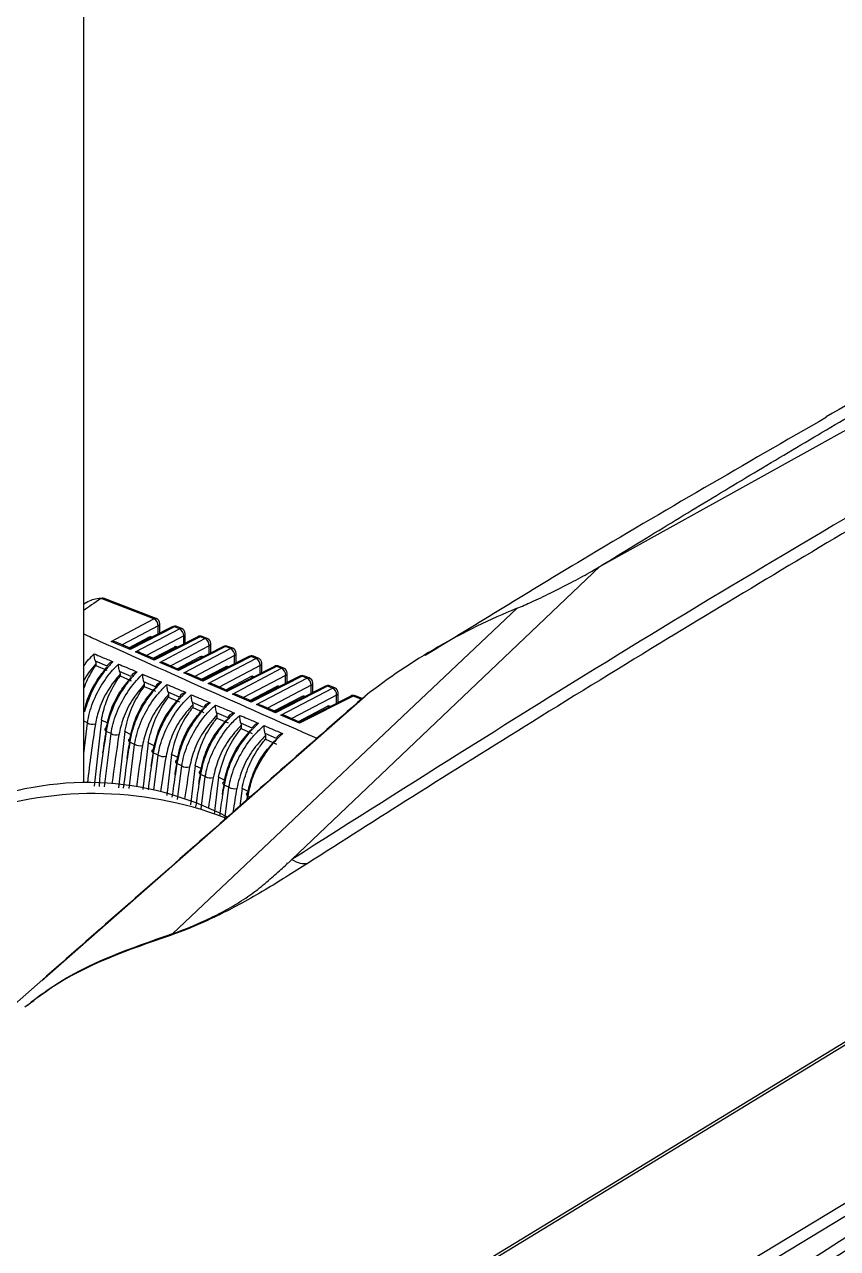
# Model space of a CAD drawing. Extents: x 8 to 113, y 1 to 87.
# Drawn here: x 16.068 to 17.54, y 10.177 to 12.393 of the extents above; entities that cross this region are included whole.
import ezdxf

# ---------------------------------------------------------------- set-up
doc = ezdxf.new("R2010")
doc.units = 0
doc.header["$MEASUREMENT"] = 0
doc.layers.add('OBJECT', color=7, linetype='CONTINUOUS')

msp = doc.modelspace()

# ---------------------------------------------------------------- linework, layer by layer
at = {"layer": 'OBJECT'}
for p, q in [((16.1756, 11.0206), (16.1756, 16.5661)), ((17.1095, 11.4119), (17.7455, 11.7653)), ((16.5522, 10.8815), (17.1095, 11.4119)), ((16.2069, 11.3543), (16.2067, 11.3541)), ((16.3027, 11.3171), (16.2069, 11.3543)), ((16.3068, 11.3177), (16.2113, 11.3547)), ((16.1827, 11.3479), (16.1756, 11.3438)), ((16.3371, 10.7474), (16.96, 11.3363)), ((16.2254, 11.2765), (16.3027, 11.3171)), ((16.3103, 11.3043), (16.2453, 11.2702)), ((16.3103, 11.2898), (16.3103, 11.3043)), ((16.3132, 11.2913), (16.3132, 11.3083)), ((16.2571, 11.265), (16.2935, 11.2841)), ((16.34, 11.3027), (16.2594, 11.2617)), ((16.3359, 11.3028), (16.2595, 11.264)), ((16.2692, 11.2575), (16.3489, 11.2992)), ((16.3565, 11.2864), (16.2892, 11.2511)), ((16.2967, 11.2829), (16.2935, 11.2841)), ((16.2991, 11.2841), (16.2976, 11.2847)), ((16.3861, 11.2848), (16.3032, 11.2426)), ((16.3821, 11.2849), (16.3034, 11.2449)), ((16.3489, 11.2992), (16.34, 11.3027)), ((16.353, 11.2998), (16.3441, 11.3032)), ((16.3565, 11.2719), (16.3565, 11.2864)), ((16.3593, 11.2733), (16.3593, 11.2904)), ((16.395, 11.2814), (16.3861, 11.2848)), ((16.3991, 11.2819), (16.3902, 11.2853)), ((16.2594, 11.2617), (16.2254, 11.2765)), ((16.2595, 11.264), (16.2341, 11.2751)), ((16.301, 11.2459), (16.3397, 11.2662)), ((16.313, 11.2384), (16.395, 11.2814)), ((16.4026, 11.2685), (16.333, 11.232)), ((16.3429, 11.265), (16.3397, 11.2662)), ((16.3453, 11.2662), (16.3438, 11.2668)), ((16.4323, 11.2669), (16.347, 11.2236)), ((16.4283, 11.267), (16.3472, 11.2258)), ((16.3569, 11.2193), (16.4411, 11.2635)), ((16.4026, 11.254), (16.4026, 11.2685)), ((16.4055, 11.2554), (16.4055, 11.2726)), ((16.4411, 11.2635), (16.4323, 11.2669)), ((16.4452, 11.264), (16.4364, 11.2674)), ((16.2177, 11.2315), (16.1966, 11.2404)), ((16.3032, 11.2426), (16.2692, 11.2575)), ((16.3034, 11.2449), (16.2779, 11.256)), ((16.347, 11.2236), (16.313, 11.2384)), ((16.3448, 11.2268), (16.3858, 11.2483)), ((16.4487, 11.2506), (16.3768, 11.2129)), ((16.3891, 11.2471), (16.3858, 11.2483)), ((16.3914, 11.2483), (16.3899, 11.2489)), ((16.4785, 11.249), (16.3909, 11.2045)), ((16.4745, 11.2491), (16.391, 11.2067)), ((16.4007, 11.2002), (16.4873, 11.2456)), ((16.4487, 11.236), (16.4487, 11.2506)), ((16.4516, 11.2375), (16.4516, 11.2547)), ((16.4873, 11.2456), (16.4785, 11.249)), ((16.4914, 11.2461), (16.4826, 11.2495)), ((16.1975, 11.2356), (16.1975, 11.233)), ((16.1975, 11.233), (16.2175, 11.2243)), ((16.2615, 11.2129), (16.2405, 11.2218)), ((16.2414, 11.2172), (16.2414, 11.2139)), ((16.3472, 11.2258), (16.3218, 11.2369)), ((16.3909, 11.2045), (16.3569, 11.2193)), ((16.391, 11.2067), (16.3656, 11.2178)), ((16.3886, 11.2078), (16.4319, 11.2305)), ((16.4949, 11.2327), (16.4207, 11.1938)), ((16.4353, 11.2292), (16.4319, 11.2305)), ((16.5247, 11.2311), (16.4347, 11.1854)), ((16.5206, 11.2312), (16.4349, 11.1876)), ((16.4376, 11.2304), (16.436, 11.231)), ((16.4446, 11.1811), (16.5334, 11.2277)), ((16.4949, 11.2181), (16.4949, 11.2327)), ((16.4977, 11.2196), (16.4977, 11.2368)), ((16.5334, 11.2277), (16.5247, 11.2311)), ((16.5375, 11.2282), (16.5288, 11.2316)), ((16.5439, 11.2016), (16.5439, 11.2189)), ((16.2414, 11.2139), (16.2613, 11.2052)), ((16.3053, 11.1943), (16.2844, 11.2032)), ((16.2852, 11.1988), (16.2852, 11.1948)), ((16.2852, 11.1948), (16.3052, 11.1861)), ((16.3001, 11.1852), (16.3103, 11.1981)), ((16.4347, 11.1854), (16.4007, 11.2002)), ((16.4349, 11.1876), (16.4095, 11.1987)), ((16.4325, 11.1887), (16.4781, 11.2126)), ((16.541, 11.2148), (16.4645, 11.1747)), ((16.4763, 11.1696), (16.5242, 11.1947)), ((16.4814, 11.2113), (16.4781, 11.2126)), ((16.5708, 11.2132), (16.4786, 11.1663)), ((16.5668, 11.2133), (16.4787, 11.1685)), ((16.4838, 11.2125), (16.4822, 11.2131)), ((16.4884, 11.162), (16.5795, 11.2098)), ((16.5871, 11.1969), (16.5084, 11.1556)), ((16.617, 11.1953), (16.5224, 11.1472)), ((16.613, 11.1954), (16.5226, 11.1494)), ((16.5276, 11.1934), (16.5242, 11.1947)), ((16.53, 11.1946), (16.5283, 11.1952)), ((16.541, 11.2002), (16.541, 11.2148)), ((16.5795, 11.2098), (16.5708, 11.2132)), ((16.5836, 11.2103), (16.575, 11.2137)), ((16.5871, 11.1822), (16.5871, 11.1969)), ((16.59, 11.1837), (16.59, 11.201)), ((16.6257, 11.1919), (16.617, 11.1953)), ((16.6298, 11.1924), (16.6211, 11.1958)), ((16.0994, 10.6622), (16.685, 11.1775)), ((16.3491, 11.1756), (16.3283, 11.1845)), ((16.329, 11.1803), (16.329, 11.1757)), ((16.329, 11.1757), (16.349, 11.167)), ((16.4786, 11.1663), (16.4446, 11.1811)), ((16.4787, 11.1685), (16.4533, 11.1796)), ((16.5202, 11.1505), (16.5703, 11.1768)), ((16.5322, 11.1429), (16.6257, 11.1919)), ((16.6333, 11.1791), (16.5522, 11.1365)), ((16.6632, 11.1774), (16.5662, 11.1281)), ((16.6592, 11.1775), (16.5664, 11.1303)), ((16.5738, 11.1755), (16.5703, 11.1768)), ((16.5761, 11.1767), (16.5744, 11.1773)), ((16.6333, 11.1643), (16.6333, 11.1791)), ((16.6362, 11.1658), (16.6362, 11.1831)), ((16.6777, 11.1717), (16.6632, 11.1774)), ((16.6794, 11.1732), (16.6673, 11.1779)), ((16.6771, 11.1707), (16.685, 11.1775)), ((16.1768, 11.149), (16.1756, 11.1496)), ((16.393, 11.1569), (16.3722, 11.1658)), ((16.3729, 11.1617), (16.3729, 11.1566)), ((16.3729, 11.1566), (16.3928, 11.1479)), ((16.5224, 11.1472), (16.4884, 11.162)), ((16.5226, 11.1494), (16.4972, 11.1605)), ((16.564, 11.1314), (16.6165, 11.1589)), ((16.62, 11.1575), (16.6165, 11.1589)), ((16.6223, 11.1587), (16.6206, 11.1594)), ((16.1823, 11.1289), (16.1756, 11.132)), ((16.1756, 11.0729), (16.1823, 11.1289)), ((16.2074, 11.134), (16.1945, 11.0142)), ((16.2193, 11.1282), (16.2074, 11.134)), ((16.4368, 11.1382), (16.4161, 11.1471)), ((16.4167, 11.1432), (16.4167, 11.1375)), ((16.4167, 11.1375), (16.4367, 11.1288)), ((16.4806, 11.1195), (16.46, 11.1283)), ((16.5662, 11.1281), (16.5322, 11.1429)), ((16.5664, 11.1303), (16.541, 11.1414)), ((16.2133, 11.0129), (16.2249, 11.1095)), ((16.2249, 11.1095), (16.2162, 11.1134)), ((16.2498, 11.1132), (16.2386, 11.0113)), ((16.2617, 11.1074), (16.2498, 11.1132)), ((16.4606, 11.1246), (16.4606, 11.1184)), ((16.4606, 11.1184), (16.4805, 11.1097)), ((16.5244, 11.1007), (16.5039, 11.1095)), ((16.5044, 11.106), (16.5044, 11.0993)), ((16.2578, 11.01), (16.2675, 11.09)), ((16.2675, 11.09), (16.2589, 11.094)), ((16.2922, 11.0925), (16.2828, 11.0084)), ((16.3042, 11.0867), (16.2922, 11.0925)), ((16.5044, 11.0993), (16.5244, 11.0906)), ((16.3102, 11.0706), (16.3015, 11.0745)), ((16.3024, 11.007), (16.3102, 11.0706)), ((16.3347, 11.0718), (16.3262, 10.9976)), ((16.3467, 11.066), (16.3347, 11.0718)), ((16.3529, 11.0511), (16.3442, 11.0551)), ((16.3453, 10.9901), (16.3529, 11.0511)), ((16.3772, 11.0512), (16.3689, 10.9807)), ((16.3892, 11.0454), (16.3772, 11.0512)), ((16.3955, 11.0317), (16.3869, 11.0356)), ((16.3882, 10.9731), (16.3955, 11.0317)), ((16.4196, 11.0306), (16.4116, 10.9638)), ((16.4317, 11.0248), (16.4196, 11.0306)), ((16.4382, 11.0123), (16.4296, 11.0162)), ((16.4309, 10.954), (16.4382, 11.0123)), ((16.4621, 11.0101), (16.4582, 10.9781)), ((16.4742, 11.0043), (16.4621, 11.0101)), ((16.4724, 10.9968), (16.4711, 10.9893)), ((16.4771, 10.9946), (16.4724, 10.9968)), ((16.1014, 10.664), (15.9921, 10.5679)), ((14.7045, 8.8089), (17.699, 10.6345)), ((17.9423, 10.4941), (14.9367, 8.6749)), ((17.9526, 10.4765), (14.947, 8.6573))]:
    msp.add_line(p, q, dxfattribs=at)
at = {"layer": 'OBJECT', "flags": 128}
for points in [[(16.2164, 11.1197), (16.2152, 11.1191), (16.2144, 11.1185), (16.2138, 11.1177), (16.2136, 11.1169), (16.2138, 11.116), (16.2143, 11.1151), (16.2151, 11.1142), (16.2162, 11.1134)], [(16.259, 11.1002), (16.2579, 11.0996), (16.257, 11.099), (16.2565, 11.0982), (16.2563, 11.0974), (16.2564, 11.0965), (16.2569, 11.0957), (16.2577, 11.0948), (16.2589, 11.094)], [(16.3017, 11.0807), (16.3005, 11.0802), (16.2997, 11.0795), (16.2991, 11.0788), (16.2989, 11.0779), (16.2991, 11.0771), (16.2996, 11.0762), (16.3004, 11.0753), (16.3015, 11.0745)], [(16.3444, 11.0612), (16.3432, 11.0607), (16.3423, 11.06), (16.3418, 11.0593), (16.3416, 11.0585), (16.3418, 11.0576), (16.3423, 11.0567), (16.3431, 11.0559), (16.3442, 11.0551)], [(16.3871, 11.0417), (16.3859, 11.0412), (16.385, 11.0406), (16.3845, 11.0399), (16.3843, 11.039), (16.3845, 11.0382), (16.385, 11.0373), (16.3858, 11.0364), (16.3869, 11.0356)], [(16.4298, 11.0223), (16.4286, 11.0218), (16.4278, 11.0211), (16.4272, 11.0204), (16.427, 11.0196), (16.4272, 11.0188), (16.4277, 11.0179), (16.4285, 11.017), (16.4296, 11.0162)], [(16.4725, 11.0028), (16.4714, 11.0023), (16.4705, 11.0017), (16.47, 11.001), (16.4698, 11.0002), (16.4699, 10.9993), (16.4704, 10.9985), (16.4713, 10.9976), (16.4724, 10.9968)], [(17.692, 10.635), (16.2064, 9.7293), (14.6975, 8.8094)]]:
    msp.add_lwpolyline(points, dxfattribs=at)
at = {"layer": 'OBJECT'}
for centre, radius, start, end in [((18.1082, 10.6623), 1.1785, 109.5397, 119.9741), ((17.401, 10.2551), 1.1677, 112.1905, 127.8203), ((16.3053, 11.3132), 0.00472, 71.1997, 123.2248), ((16.2961, 11.3045), 0.0143, 359.0757, 62.2793), ((16.3032, 11.3083), 0.01, 0, 68.8055), ((16.3083, 11.3088), 0.00496, 294.6935, 354.6537), ((16.3405, 11.2939), 0.01, 68.8055, 116.9342), ((16.3378, 11.2986), 0.00462, 62.4929, 114.345), ((16.3425, 11.2987), 0.00472, 71.1997, 123.2248), ((16.3514, 11.2953), 0.00472, 71.1993, 123.2292), ((16.3422, 11.2866), 0.0143, 359.076, 62.279), ((16.3493, 11.2904), 0.01, 0, 68.8055), ((16.3544, 11.2909), 0.00496, 294.694, 354.6588), ((16.3866, 11.276), 0.01, 68.8055, 116.9342), ((16.384, 11.2807), 0.00462, 62.4852, 114.3509), ((16.3887, 11.2808), 0.00472, 71.1993, 123.2292), ((16.3976, 11.2774), 0.00472, 71.1993, 123.2292), ((16.3955, 11.2726), 0.01, 0, 68.8055), ((16.3884, 11.2687), 0.0143, 359.0771, 62.2779), ((16.4005, 11.273), 0.00496, 294.694, 354.6588), ((16.4328, 11.2581), 0.01, 68.8055, 116.9342), ((16.4302, 11.2628), 0.00462, 62.4911, 114.3469), ((16.4349, 11.2629), 0.00472, 71.1997, 123.2248), ((16.4437, 11.2595), 0.00472, 71.1993, 123.2292), ((16.4345, 11.2508), 0.0143, 359.0777, 62.2773), ((16.4416, 11.2547), 0.01, 0, 68.8055), ((16.4467, 11.2551), 0.00496, 294.7019, 354.6509), ((16.479, 11.2402), 0.01, 68.8055, 116.9342), ((16.4764, 11.2449), 0.00462, 62.4804, 114.3643), ((16.4811, 11.245), 0.00472, 71.1939, 123.2333), ((16.4898, 11.2416), 0.00472, 71.1997, 123.2248), ((16.4806, 11.233), 0.0143, 359.0757, 62.2793), ((16.4877, 11.2368), 0.01, 0, 68.8055), ((16.4928, 11.2372), 0.00496, 294.6892, 354.6636), ((16.5252, 11.2223), 0.01, 68.8055, 116.9342), ((16.5225, 11.227), 0.00462, 62.4816, 114.3614), ((16.5273, 11.2271), 0.00472, 71.1997, 123.2248), ((16.536, 11.2237), 0.00472, 71.1993, 123.2292), ((16.5268, 11.2151), 0.0143, 359.076, 62.279), ((16.5339, 11.2189), 0.01, 0, 68.8055), ((16.5389, 11.2193), 0.00496, 294.694, 354.6588), ((16.3083, 11.2026), 0.00496, 294.6935, 354.6537), ((16.5713, 11.2044), 0.01, 68.8055, 116.9342), ((16.5687, 11.2091), 0.00462, 62.4804, 114.3643), ((16.5734, 11.2092), 0.00472, 71.1993, 123.2292), ((16.5821, 11.2059), 0.00472, 71.1993, 123.2292), ((16.5729, 11.1972), 0.0143, 359.0771, 62.2779), ((16.58, 11.201), 0.01, 0, 68.8055), ((16.5851, 11.2015), 0.00496, 294.6974, 354.6554), ((16.6175, 11.1865), 0.01, 68.8055, 116.9342), ((16.6149, 11.1912), 0.00462, 62.4916, 114.3513), ((16.6196, 11.1913), 0.00472, 71.2095, 123.215), ((16.6282, 11.188), 0.00472, 71.2023, 123.2222), ((16.619, 11.1793), 0.0143, 359.0757, 62.2793), ((16.6262, 11.1831), 0.01, 0, 68.8055), ((16.6312, 11.1836), 0.00496, 294.6935, 354.6537), ((16.6637, 11.1685), 0.01, 68.8055, 116.9342), ((16.6611, 11.1733), 0.00462, 62.4805, 114.3575), ((16.6658, 11.1734), 0.00472, 71.2116, 123.2235), ((16.1917, 11.1451), 0.0188, 239.7918, 285.0344), ((16.2344, 11.1257), 0.0188, 239.7793, 284.8059), ((16.2771, 11.1064), 0.0189, 239.7641, 284.5796), ((16.3198, 11.087), 0.019, 239.7507, 284.3519), ((16.3625, 11.0676), 0.0191, 239.7371, 284.1276), ((16.1811, 10.4709), 0.5498, 62.5783, 112.8404), ((16.4052, 11.0483), 0.0192, 239.726, 283.898), ((16.1932, 10.3325), 0.6683, 69.1753, 110.3114), ((16.448, 11.0289), 0.0193, 239.7159, 283.6709)]:
    msp.add_arc(centre, radius, start, end, dxfattribs=at)
for centre, major_axis, ratio, start_param, end_param in [((17.7754, 12.1288), (1.6313, 0.8299), 0.038746, 2.843277, 2.923908), ((16.2456, 11.2456), (-0.0646, 0.1012), 0.604584, 5.923652, 6.256547), ((16.2931, 11.2757), (0.00492, 0.00878), 0.569277, 0.080603, 0.718914), ((16.2259, 11.2677), (0.014, 0.0005), 0.628267, 0.919072, 1.582997), ((16.2599, 11.2529), (-0.0003, 0.011), 0.034338, 0.016182, 0.647743), ((16.3392, 11.2578), (0.00492, 0.00878), 0.569277, 0.080603, 0.718914), ((16.2697, 11.2486), (0.014, 0.0005), 0.628267, 0.919072, 1.582997), ((16.3037, 11.2338), (-0.0003, 0.011), 0.034338, 0.016182, 0.647743), ((16.3135, 11.2296), (0.014, 0.0005), 0.628267, 0.919072, 1.582997), ((16.3854, 11.2399), (0.00492, 0.00878), 0.569277, 0.080603, 0.718914), ((16.3475, 11.2148), (-0.0003, 0.011), 0.034338, 0.016182, 0.647743), ((16.3574, 11.2105), (0.014, 0.0005), 0.628267, 0.919072, 1.582997), ((16.4315, 11.222), (0.00492, 0.00878), 0.569277, 0.080603, 0.718914), ((16.3914, 11.1957), (-0.0003, 0.011), 0.034338, 0.016182, 0.647743), ((16.4012, 11.1914), (0.014, 0.0005), 0.628267, 0.919072, 1.582997), ((16.4776, 11.2041), (0.00492, 0.00878), 0.569277, 0.080603, 0.718914), ((16.5238, 11.1862), (0.00492, 0.00878), 0.569277, 0.080603, 0.718914), ((16.4352, 11.1766), (-0.0003, 0.011), 0.034338, 0.016182, 0.647743), ((16.4451, 11.1723), (0.014, 0.0005), 0.628267, 0.919072, 1.582997), ((16.5699, 11.1683), (0.00492, 0.00878), 0.569277, 0.080603, 0.718914), ((16.4791, 11.1575), (-0.0003, 0.011), 0.034338, 0.016182, 0.647743), ((16.4889, 11.1532), (0.014, 0.0005), 0.628267, 0.919072, 1.582997), ((16.5229, 11.1384), (-0.0003, 0.011), 0.034338, 0.016182, 0.647743), ((16.6161, 11.1504), (0.00492, 0.00878), 0.569277, 0.080603, 0.718914), ((17.7345, 11.6532), (1.1131, 1.8947), 0.582398, 2.166348, 2.221909), ((16.5327, 11.1341), (0.014, 0.0005), 0.628267, 0.919072, 1.582997), ((16.5667, 11.1193), (-0.0003, 0.011), 0.034338, 0.016182, 0.647743), ((17.7273, 11.6558), (1.0847, 1.9119), 0.572321, 2.154729, 2.178008), ((17.7784, 11.6279), (1.1148, 1.8975), 0.582398, 2.162943, 2.209253), ((17.7711, 11.6305), (1.0863, 1.9147), 0.572321, 2.151325, 2.169909), ((17.8222, 11.6026), (1.1164, 1.9003), 0.582398, 2.159546, 2.198382), ((17.8149, 11.6051), (1.0879, 1.9175), 0.572321, 2.14793, 2.163611), ((17.8661, 11.5773), (1.1181, 1.9031), 0.582398, 2.156157, 2.189386), ((17.8588, 11.5798), (1.0895, 1.9203), 0.572321, 2.144543, 2.15825), ((17.9099, 11.552), (1.1197, 1.9059), 0.582398, 2.152776, 2.182377), ((17.9026, 11.5545), (1.0911, 1.9232), 0.572321, 2.141164, 2.153476), ((17.9537, 11.5267), (1.1214, 1.9087), 0.582398, 2.149403, 2.177488), ((17.9465, 11.5292), (1.0927, 1.926), 0.572321, 2.137793, 2.149475), ((17.9976, 11.5014), (1.123, 1.9115), 0.582398, 2.146038, 2.167545), ((17.9903, 11.5039), (1.0943, 1.9288), 0.572321, 2.13443, 2.14177)]:
    msp.add_ellipse(centre, major_axis=major_axis, ratio=ratio, start_param=start_param, end_param=end_param, dxfattribs=at)
for points, knots in [([(17.1095, 11.4119), (17.1502, 11.4369), (17.2303, 11.486), (17.3516, 11.5594), (17.4736, 11.6323), (17.5945, 11.7036), (17.6753, 11.7505), (17.714, 11.7729)], [0, 0, 0, 0, 0.206023, 0.404822, 0.608638, 0.812834, 1, 1, 1, 1]), ([(17.8641, 11.6812), (17.6431, 11.5518), (17.2011, 11.2931), (16.7685, 11.0187), (16.5523, 10.8815)], [0, 0, 0, 0, 0.499998, 1, 1, 1, 1]), ([(17.5199, 11.6822), (17.3723, 11.5971), (17.1283, 11.4564), (16.8885, 11.3089), (16.7938, 11.2507)], [0, 0, 0, 0, 0.6051766, 1, 1, 1, 1]), ([(17.8935, 11.673), (17.8197, 11.6301), (17.6721, 11.5445), (17.4519, 11.4139), (17.2236, 11.2763), (16.9965, 11.1367), (16.7792, 11.0009), (16.644, 10.9148), (16.5808, 10.8745)], [0, 0, 0, 0, 0.166677, 0.333344, 0.500001, 0.687097, 0.853763, 1, 1, 1, 1]), ([(16.96, 11.3363), (16.9684, 11.3399), (16.9852, 11.3471), (17.0202, 11.3637), (17.057, 11.3822), (17.0879, 11.3991), (17.1035, 11.4083), (17.1095, 11.4119)], [0, 0, 0, 0, 0.217936, 0.435232, 0.661573, 0.868603, 1, 1, 1, 1]), ([(16.2069, 11.3543), (16.2077, 11.3546), (16.2092, 11.3553), (16.2106, 11.3548), (16.2113, 11.3546)], [0, 0, 0, 0, 0.522284, 1, 1, 1, 1]), ([(16.1756, 11.2899), (16.1851, 11.2856), (16.2578, 11.2527), (16.3977, 11.1894), (16.5296, 11.1311), (16.5975, 11.101)], [0, 0, 0, 0, 0.067857, 0.519449, 1, 1, 1, 1]), ([(15.2364, 8.6341), (15.582, 8.8772), (16.2733, 9.3634), (17.3149, 10.049), (18.3292, 10.687), (18.9967, 11.0771), (19.3157, 11.2635)], [0, 0, 0, 0, 0.255394, 0.510845, 0.766264, 1, 1, 1, 1]), ([(19.3157, 11.2407), (19.1476, 11.1432), (18.7799, 10.9298), (18.2146, 10.5874), (17.6145, 10.2133), (17.0102, 9.8242), (16.4076, 9.4239), (15.8195, 9.0221), (15.4358, 8.7505), (15.2475, 8.6172)], [0, 0, 0, 0, 0.123528, 0.270146, 0.415672, 0.565188, 0.715491, 0.860428, 1, 1, 1, 1]), ([(16.1756, 11.2314), (16.1769, 11.2334), (16.1809, 11.24), (16.1877, 11.2471), (16.1928, 11.2523), (16.1943, 11.2539)], [0, 0, 0, 0, 0.240672, 0.763323, 1, 1, 1, 1]), ([(16.2284, 11.2396), (16.2268, 11.238), (16.2208, 11.2319), (16.2068, 11.2151), (16.1886, 11.1861), (16.1808, 11.1614), (16.1768, 11.149)], [0, 0, 0, 0, 0.067532, 0.254398, 0.627812, 1, 1, 1, 1]), ([(16.1943, 11.2539), (16.199, 11.2519), (16.2104, 11.2471), (16.2217, 11.2424), (16.2284, 11.2396)], [0, 0, 0, 0, 0.412313, 1, 1, 1, 1]), ([(16.1966, 11.2404), (16.1963, 11.2416), (16.1955, 11.2441), (16.1947, 11.2485), (16.1944, 11.2518), (16.1943, 11.2535), (16.1943, 11.2538), (16.1943, 11.2539)], [0, 0, 0, 0, 0.236909, 0.528785, 0.900012, 0.991346, 1, 1, 1, 1]), ([(16.1966, 11.2404), (16.1967, 11.2402), (16.1971, 11.2389), (16.1975, 11.2373), (16.1975, 11.2359), (16.1975, 11.2356)], [0, 0, 0, 0, 0.1123645, 0.7840561, 1, 1, 1, 1]), ([(16.2284, 11.2396), (16.2284, 11.2395), (16.2279, 11.2394), (16.2255, 11.2387), (16.2221, 11.237), (16.2188, 11.2343), (16.218, 11.2323), (16.2177, 11.2315)], [0, 0, 0, 0, 0.008288, 0.094565, 0.478398, 0.770551, 1, 1, 1, 1]), ([(16.1975, 11.2356), (16.1893, 11.2264), (16.181, 11.2169), (16.1758, 11.2056), (16.1756, 11.2054)], [0, 0, 0, 0, 0.9793852, 1, 1, 1, 1]), ([(16.1756, 11.1914), (16.1801, 11.202), (16.1863, 11.2164), (16.1951, 11.2295), (16.1975, 11.233)], [0, 0, 0, 0, 0.731582, 1, 1, 1, 1]), ([(16.1765, 11.1492), (16.1783, 11.1571), (16.1828, 11.1762), (16.1977, 11.2049), (16.2114, 11.2219), (16.2175, 11.2295)], [0, 0, 0, 0, 0.279894, 0.678312, 1, 1, 1, 1]), ([(16.1823, 11.1289), (16.1834, 11.1349), (16.1868, 11.153), (16.1992, 11.1845), (16.2173, 11.2125), (16.2312, 11.2284), (16.2367, 11.2338), (16.2383, 11.2354)], [0, 0, 0, 0, 0.159552, 0.48199, 0.803962, 0.94206, 1, 1, 1, 1]), ([(16.2414, 11.2172), (16.2337, 11.2078), (16.2184, 11.189), (16.2031, 11.1566), (16.1986, 11.1363), (16.1966, 11.127)], [0, 0, 0, 0, 0.3523261, 0.704581, 1, 1, 1, 1]), ([(16.2724, 11.2211), (16.2707, 11.2195), (16.2647, 11.2135), (16.2505, 11.1969), (16.2325, 11.1681), (16.2205, 11.137), (16.2173, 11.1192), (16.2162, 11.1134)], [0, 0, 0, 0, 0.058136, 0.216179, 0.531949, 0.848067, 1, 1, 1, 1]), ([(16.2249, 11.1095), (16.226, 11.1155), (16.2294, 11.1336), (16.242, 11.1651), (16.2604, 11.1935), (16.2747, 11.2096), (16.2806, 11.2153), (16.2822, 11.2169)], [0, 0, 0, 0, 0.157483, 0.475733, 0.793525, 0.941799, 1, 1, 1, 1]), ([(16.2383, 11.2354), (16.243, 11.2334), (16.2543, 11.2287), (16.2657, 11.2239), (16.2724, 11.2211)], [0, 0, 0, 0, 0.412352, 1, 1, 1, 1]), ([(16.2405, 11.2218), (16.2402, 11.2229), (16.2395, 11.2254), (16.2387, 11.2297), (16.2383, 11.2331), (16.2383, 11.2349), (16.2383, 11.2354), (16.2383, 11.2354)], [0, 0, 0, 0, 0.225627, 0.506972, 0.868213, 0.991459, 1, 1, 1, 1]), ([(16.2405, 11.2218), (16.2406, 11.2217), (16.241, 11.2204), (16.2413, 11.2188), (16.2413, 11.2175), (16.2414, 11.2172)], [0, 0, 0, 0, 0.097616, 0.793519, 1, 1, 1, 1]), ([(16.2724, 11.2211), (16.2723, 11.2211), (16.2717, 11.2209), (16.2693, 11.2201), (16.2658, 11.2184), (16.2626, 11.2157), (16.2618, 11.2137), (16.2615, 11.2129)], [0, 0, 0, 0, 0.008214, 0.11971, 0.493733, 0.77673, 1, 1, 1, 1]), ([(16.2822, 11.2169), (16.2869, 11.2149), (16.2983, 11.2101), (16.3097, 11.2054), (16.3163, 11.2025)], [0, 0, 0, 0, 0.412395, 1, 1, 1, 1]), ([(16.2844, 11.2032), (16.2841, 11.2043), (16.2834, 11.2067), (16.2826, 11.211), (16.2823, 11.2144), (16.2822, 11.2163), (16.2822, 11.2169), (16.2822, 11.2169)], [0, 0, 0, 0, 0.220763, 0.494549, 0.847831, 0.991565, 1, 1, 1, 1]), ([(16.2074, 11.134), (16.2098, 11.1448), (16.2149, 11.1678), (16.2287, 11.1954), (16.2388, 11.2102), (16.2414, 11.2139)], [0, 0, 0, 0, 0.398444, 0.849042, 1, 1, 1, 1]), ([(16.2164, 11.1197), (16.2189, 11.1309), (16.224, 11.1533), (16.2406, 11.1858), (16.2548, 11.2031), (16.2613, 11.211)], [0, 0, 0, 0, 0.350807, 0.701697, 1, 1, 1, 1]), ([(16.2852, 11.1988), (16.2775, 11.1895), (16.262, 11.1709), (16.2461, 11.1381), (16.2414, 11.1173), (16.2392, 11.1075)], [0, 0, 0, 0, 0.347004, 0.693942, 1, 1, 1, 1]), ([(16.2498, 11.1132), (16.253, 11.1265), (16.259, 11.1521), (16.2744, 11.1798), (16.2837, 11.1927), (16.2852, 11.1948)], [0, 0, 0, 0, 0.476713, 0.917133, 1, 1, 1, 1]), ([(16.3163, 11.2025), (16.3147, 11.2009), (16.3085, 11.195), (16.2942, 11.1786), (16.276, 11.15), (16.2635, 11.1185), (16.26, 11.1002), (16.2589, 11.094)], [0, 0, 0, 0, 0.058402, 0.214452, 0.526192, 0.838269, 1, 1, 1, 1]), ([(16.2675, 11.09), (16.2687, 11.096), (16.2721, 11.1141), (16.2848, 11.1456), (16.3035, 11.1744), (16.3182, 11.1908), (16.3245, 11.1968), (16.3262, 11.1984)], [0, 0, 0, 0, 0.1555102, 0.469778, 0.7835905, 0.9415333, 1, 1, 1, 1]), ([(16.2844, 11.2032), (16.2845, 11.203), (16.2849, 11.2018), (16.2852, 11.2003), (16.2852, 11.199), (16.2852, 11.1988)], [0, 0, 0, 0, 0.081376, 0.802654, 1, 1, 1, 1]), ([(16.3163, 11.2025), (16.3163, 11.2025), (16.3155, 11.2023), (16.313, 11.2015), (16.3094, 11.1997), (16.3063, 11.197), (16.3056, 11.1951), (16.3053, 11.1943)], [0, 0, 0, 0, 0.008103, 0.143838, 0.508237, 0.782538, 1, 1, 1, 1]), ([(16.3262, 11.1984), (16.3309, 11.1964), (16.3422, 11.1916), (16.3536, 11.1868), (16.3603, 11.184)], [0, 0, 0, 0, 0.412428, 1, 1, 1, 1]), ([(16.3283, 11.1845), (16.328, 11.1856), (16.3273, 11.188), (16.3266, 11.1923), (16.3262, 11.1958), (16.3262, 11.1977), (16.3262, 11.1983), (16.3262, 11.1984)], [0, 0, 0, 0, 0.216118, 0.482656, 0.828148, 0.991661, 1, 1, 1, 1]), ([(16.6803, 11.1739), (16.5816, 11.0869), (16.3845, 10.913), (16.1943, 10.7457), (16.0994, 10.6622)], [0, 0, 0, 0, 0.500635, 1, 1, 1, 1]), ([(16.259, 11.1002), (16.2616, 11.1114), (16.2668, 11.1339), (16.2837, 11.1668), (16.2983, 11.1843), (16.3052, 11.1925)], [0, 0, 0, 0, 0.345759, 0.691604, 1, 1, 1, 1]), ([(16.329, 11.1803), (16.3212, 11.1711), (16.3057, 11.1528), (16.2891, 11.1196), (16.2842, 11.0983), (16.2818, 11.088)], [0, 0, 0, 0, 0.341979, 0.68389, 1, 1, 1, 1]), ([(16.2922, 11.0925), (16.2955, 11.1061), (16.3018, 11.132), (16.3177, 11.1603), (16.3273, 11.1734), (16.329, 11.1757)], [0, 0, 0, 0, 0.477153, 0.907815, 1, 1, 1, 1]), ([(16.3603, 11.184), (16.3586, 11.1824), (16.3524, 11.1765), (16.3379, 11.1603), (16.3195, 11.1319), (16.3064, 11.0999), (16.3028, 11.0812), (16.3015, 11.0745)], [0, 0, 0, 0, 0.0586706, 0.212823, 0.5207278, 0.8289547, 1, 1, 1, 1]), ([(16.3017, 11.0807), (16.3043, 11.0919), (16.3095, 11.1144), (16.3267, 11.1478), (16.3418, 11.1655), (16.349, 11.174)], [0, 0, 0, 0, 0.3409859, 0.6820537, 1, 1, 1, 1]), ([(16.3102, 11.0706), (16.3113, 11.0766), (16.3149, 11.0947), (16.3275, 11.1262), (16.3466, 11.1553), (16.3617, 11.172), (16.3684, 11.1782), (16.3702, 11.1798)], [0, 0, 0, 0, 0.1536344, 0.4641048, 0.7741282, 0.941266, 1, 1, 1, 1]), ([(16.3283, 11.1845), (16.3284, 11.1844), (16.3287, 11.1832), (16.329, 11.1818), (16.329, 11.1805), (16.329, 11.1803)], [0, 0, 0, 0, 0.063557, 0.811484, 1, 1, 1, 1]), ([(16.3603, 11.184), (16.3602, 11.184), (16.3594, 11.1837), (16.3567, 11.1829), (16.3531, 11.1811), (16.3501, 11.1783), (16.3494, 11.1765), (16.3491, 11.1756)], [0, 0, 0, 0, 0.008027, 0.167041, 0.522006, 0.788055, 1, 1, 1, 1]), ([(16.3722, 11.1658), (16.3719, 11.1669), (16.3713, 11.1693), (16.3705, 11.1735), (16.3702, 11.1771), (16.3701, 11.1791), (16.3702, 11.1798), (16.3702, 11.1798)], [0, 0, 0, 0, 0.211696, 0.471314, 0.809145, 0.991767, 1, 1, 1, 1]), ([(16.3702, 11.1798), (16.3748, 11.1778), (16.3862, 11.173), (16.3976, 11.1682), (16.4042, 11.1654)], [0, 0, 0, 0, 0.412465, 1, 1, 1, 1]), ([(16.3729, 11.1617), (16.365, 11.1527), (16.3493, 11.1346), (16.3321, 11.1011), (16.327, 11.0793), (16.3245, 11.0686)], [0, 0, 0, 0, 0.337222, 0.674381, 1, 1, 1, 1]), ([(16.3347, 11.0718), (16.3381, 11.0858), (16.3446, 11.112), (16.361, 11.1408), (16.371, 11.154), (16.3729, 11.1566)], [0, 0, 0, 0, 0.47755, 0.899062, 1, 1, 1, 1]), ([(16.4042, 11.1654), (16.4025, 11.1638), (16.3962, 11.158), (16.3816, 11.1419), (16.363, 11.1137), (16.3494, 11.0814), (16.3456, 11.0622), (16.3442, 11.0551)], [0, 0, 0, 0, 0.058943, 0.211284, 0.515533, 0.820091, 1, 1, 1, 1]), ([(16.3444, 11.0612), (16.347, 11.0724), (16.3523, 11.0949), (16.3698, 11.1288), (16.3852, 11.1467), (16.3928, 11.1555)], [0, 0, 0, 0, 0.336461, 0.673002, 1, 1, 1, 1]), ([(16.3529, 11.0511), (16.354, 11.0571), (16.3576, 11.0753), (16.3703, 11.1067), (16.3897, 11.1362), (16.4052, 11.1532), (16.4123, 11.1596), (16.4141, 11.1612)], [0, 0, 0, 0, 0.1518447, 0.4586954, 0.7651034, 0.9409947, 1, 1, 1, 1]), ([(16.3722, 11.1658), (16.3722, 11.1657), (16.3726, 11.1646), (16.3728, 11.1632), (16.3729, 11.162), (16.3729, 11.1617)], [0, 0, 0, 0, 0.043981, 0.819897, 1, 1, 1, 1]), ([(16.4042, 11.1654), (16.4042, 11.1654), (16.4032, 11.1651), (16.4004, 11.1643), (16.3968, 11.1623), (16.3939, 11.1596), (16.3932, 11.1578), (16.393, 11.1569)], [0, 0, 0, 0, 0.0079497, 0.1892667, 0.5350694, 0.7932451, 1, 1, 1, 1]), ([(16.4141, 11.1612), (16.4188, 11.1592), (16.4301, 11.1544), (16.4415, 11.1496), (16.4482, 11.1467)], [0, 0, 0, 0, 0.412496, 1, 1, 1, 1]), ([(16.4161, 11.1471), (16.4158, 11.1481), (16.4152, 11.1505), (16.4145, 11.1547), (16.4141, 11.1583), (16.4141, 11.1604), (16.4141, 11.1612), (16.4141, 11.1612)], [0, 0, 0, 0, 0.20748, 0.460446, 0.790808, 0.991849, 1, 1, 1, 1]), ([(16.4167, 11.1432), (16.4088, 11.1343), (16.393, 11.1164), (16.3752, 11.0826), (16.3698, 11.0603), (16.3671, 11.0491)], [0, 0, 0, 0, 0.332714, 0.665367, 1, 1, 1, 1]), ([(16.3772, 11.0512), (16.3807, 11.0655), (16.3873, 11.0921), (16.4043, 11.1214), (16.4146, 11.1347), (16.4167, 11.1375)], [0, 0, 0, 0, 0.477917, 0.890822, 1, 1, 1, 1]), ([(16.4482, 11.1467), (16.4464, 11.1451), (16.4401, 11.1394), (16.4254, 11.1235), (16.4065, 11.0956), (16.3924, 11.0628), (16.3885, 11.0432), (16.3869, 11.0356)], [0, 0, 0, 0, 0.0592181, 0.2098317, 0.5105953, 0.8116536, 1, 1, 1, 1]), ([(16.3871, 11.0417), (16.3897, 11.053), (16.3951, 11.0755), (16.4128, 11.1097), (16.4287, 11.1278), (16.4367, 11.1369)], [0, 0, 0, 0, 0.332168, 0.664412, 1, 1, 1, 1]), ([(16.3955, 11.0317), (16.3967, 11.0377), (16.4003, 11.0559), (16.4132, 11.0873), (16.4328, 11.1172), (16.4488, 11.1344), (16.4562, 11.1409), (16.4581, 11.1425)], [0, 0, 0, 0, 0.150135, 0.453531, 0.756488, 0.940721, 1, 1, 1, 1]), ([(16.4161, 11.1471), (16.4161, 11.147), (16.4164, 11.1459), (16.4167, 11.1446), (16.4167, 11.1434), (16.4167, 11.1432)], [0, 0, 0, 0, 0.022524, 0.828115, 1, 1, 1, 1]), ([(16.4921, 11.1281), (16.4903, 11.1265), (16.484, 11.1208), (16.4691, 11.1051), (16.45, 11.0774), (16.4355, 11.0443), (16.4313, 11.0242), (16.4296, 11.0162)], [0, 0, 0, 0, 0.059496, 0.20846, 0.505894, 0.803609, 1, 1, 1, 1]), ([(16.4482, 11.1467), (16.4481, 11.1467), (16.447, 11.1465), (16.4442, 11.1456), (16.4405, 11.1436), (16.4376, 11.1409), (16.437, 11.1391), (16.4368, 11.1382)], [0, 0, 0, 0, 0.0078825, 0.2106168, 0.547452, 0.7981673, 1, 1, 1, 1]), ([(16.46, 11.1283), (16.4597, 11.1294), (16.4591, 11.1317), (16.4584, 11.1358), (16.4581, 11.1396), (16.458, 11.1417), (16.4581, 11.1425), (16.4581, 11.1425)], [0, 0, 0, 0, 0.203485, 0.450054, 0.7731, 0.99194, 1, 1, 1, 1]), ([(16.4581, 11.1425), (16.4627, 11.1406), (16.4741, 11.1357), (16.4855, 11.1309), (16.4921, 11.1281)], [0, 0, 0, 0, 0.412531, 1, 1, 1, 1]), ([(16.46, 11.1283), (16.4602, 11.1272), (16.4605, 11.1259), (16.4606, 11.1248), (16.4606, 11.1246)], [0, 0, 0, 0, 0.8359793, 1, 1, 1, 1]), ([(16.4921, 11.1281), (16.4921, 11.1281), (16.4908, 11.1278), (16.4879, 11.1269), (16.4842, 11.1248), (16.4814, 11.1221), (16.4809, 11.1203), (16.4806, 11.1195)], [0, 0, 0, 0, 0.007814, 0.231079, 0.559206, 0.802814, 1, 1, 1, 1]), ([(16.2162, 11.1134), (16.2153, 11.1076), (16.2109, 11.0782), (16.2051, 11.0443), (16.2035, 11.0177), (16.2033, 11.0136)], [0, 0, 0, 0, 0.174709, 0.873653, 1, 1, 1, 1]), ([(16.4606, 11.1246), (16.4526, 11.1158), (16.4366, 11.0982), (16.4182, 11.0641), (16.4127, 11.0413), (16.4098, 11.0296)], [0, 0, 0, 0, 0.328437, 0.656814, 1, 1, 1, 1]), ([(16.4196, 11.0306), (16.4233, 11.0452), (16.4301, 11.0721), (16.4477, 11.1019), (16.4582, 11.1154), (16.4606, 11.1184)], [0, 0, 0, 0, 0.478248, 0.883044, 1, 1, 1, 1]), ([(16.4298, 11.0223), (16.4325, 11.0335), (16.4379, 11.056), (16.4559, 11.0907), (16.4722, 11.1089), (16.4805, 11.1183)], [0, 0, 0, 0, 0.328087, 0.656252, 1, 1, 1, 1]), ([(16.4382, 11.0123), (16.4395, 11.0183), (16.4431, 11.0365), (16.456, 11.0679), (16.4759, 11.0981), (16.4923, 11.1155), (16.5001, 11.1223), (16.502, 11.1239)], [0, 0, 0, 0, 0.148505, 0.448597, 0.748256, 0.940445, 1, 1, 1, 1]), ([(16.5044, 11.106), (16.4964, 11.0973), (16.4803, 11.0799), (16.4613, 11.0455), (16.4555, 11.0223), (16.4525, 11.0102)], [0, 0, 0, 0, 0.324373, 0.648691, 1, 1, 1, 1]), ([(16.5361, 11.1094), (16.5342, 11.1078), (16.5278, 11.1022), (16.5129, 11.0867), (16.4936, 11.0591), (16.4785, 11.0257), (16.4742, 11.0052), (16.4724, 10.9968)], [0, 0, 0, 0, 0.0597752, 0.2071601, 0.5014107, 0.7959341, 1, 1, 1, 1]), ([(16.502, 11.1239), (16.5067, 11.1219), (16.518, 11.117), (16.5294, 11.1122), (16.5361, 11.1094)], [0, 0, 0, 0, 0.412559, 1, 1, 1, 1]), ([(16.5039, 11.1095), (16.5036, 11.1106), (16.5031, 11.1126), (16.5024, 11.1164), (16.502, 11.1203), (16.502, 11.1228), (16.502, 11.1238), (16.502, 11.1239)], [0, 0, 0, 0, 0.199293, 0.397083, 0.700898, 0.992019, 1, 1, 1, 1]), ([(16.5039, 11.1095), (16.5041, 11.1085), (16.5044, 11.1072), (16.5044, 11.1061), (16.5044, 11.106)], [0, 0, 0, 0, 0.843623, 1, 1, 1, 1]), ([(16.5361, 11.1094), (16.536, 11.1094), (16.5347, 11.1091), (16.5316, 11.1081), (16.5279, 11.106), (16.5252, 11.1033), (16.5247, 11.1015), (16.5244, 11.1007)], [0, 0, 0, 0, 0.007749, 0.250693, 0.570356, 0.807216, 1, 1, 1, 1]), ([(16.2589, 11.094), (16.258, 11.0881), (16.2536, 11.0602), (16.2499, 11.0325), (16.2471, 11.0107)], [0, 0, 0, 0, 0.210624, 1, 1, 1, 1]), ([(16.4621, 11.0101), (16.4651, 11.0224), (16.471, 11.0469), (16.4877, 11.0779), (16.5001, 11.0938), (16.5044, 11.0993)], [0, 0, 0, 0, 0.396562, 0.793191, 1, 1, 1, 1]), ([(16.4725, 11.0028), (16.4752, 11.0141), (16.4807, 11.0366), (16.499, 11.0717), (16.5157, 11.09), (16.5244, 11.0996)], [0, 0, 0, 0, 0.324207, 0.64849, 1, 1, 1, 1]), ([(16.3015, 11.0745), (16.3006, 11.0686), (16.297, 11.0463), (16.294, 11.0241), (16.2919, 11.0078)], [0, 0, 0, 0, 0.26309, 1, 1, 1, 1]), ([(16.3442, 11.0551), (16.3433, 11.0492), (16.3399, 11.0287), (16.3372, 11.0085), (16.3352, 10.9941)], [0, 0, 0, 0, 0.2881041, 1, 1, 1, 1]), ([(16.3869, 11.0356), (16.386, 11.0297), (16.3827, 11.0101), (16.38, 10.9907), (16.3781, 10.9771)], [0, 0, 0, 0, 0.300629, 1, 1, 1, 1]), ([(16.4296, 11.0162), (16.4287, 11.0103), (16.4255, 10.9915), (16.4229, 10.9729), (16.421, 10.9601)], [0, 0, 0, 0, 0.314138, 1, 1, 1, 1]), ([(16.5808, 10.8745), (16.5679, 10.8663), (16.5431, 10.8505), (16.5041, 10.8265), (16.4653, 10.8041), (16.4261, 10.7836), (16.3904, 10.7667), (16.3574, 10.7527), (16.3407, 10.7468), (16.3324, 10.7439)], [0, 0, 0, 0, 0.175155, 0.335953, 0.499736, 0.628069, 0.749937, 0.875049, 1, 1, 1, 1]), ([(16.3371, 10.7474), (16.3449, 10.7502), (16.3604, 10.7556), (16.3918, 10.7691), (16.4253, 10.7855), (16.4589, 10.8045), (16.488, 10.8249), (16.5125, 10.8456), (16.5312, 10.8623), (16.544, 10.874), (16.5497, 10.8792), (16.5522, 10.8815)], [0, 0, 0, 0, 0.123067, 0.246585, 0.369053, 0.491538, 0.630311, 0.772463, 0.899411, 0.955665, 1, 1, 1, 1]), ([(16.5522, 10.8815), (16.5573, 10.8787), (16.5676, 10.8732), (16.5764, 10.874), (16.5808, 10.8745)], [0, 0, 0, 0, 0.500003, 1, 1, 1, 1]), ([(16.3324, 10.7439), (16.2565, 10.7178), (16.1624, 10.6854), (16.0842, 10.6258), (16.0692, 10.6143)], [0, 0, 0, 0, 0.807706, 1, 1, 1, 1]), ([(16.0738, 10.6179), (16.0889, 10.6293), (16.1671, 10.689), (16.2611, 10.7213), (16.3371, 10.7474)], [0, 0, 0, 0, 0.192033, 1, 1, 1, 1]), ([(16.3371, 10.7474), (16.3363, 10.7468), (16.3348, 10.7456), (16.3332, 10.7445), (16.3324, 10.7439)], [0, 0, 0, 0, 0.500001, 1, 1, 1, 1])]:
    msp.add_open_spline(points, degree=3, knots=knots, dxfattribs=at)

doc.saveas('drawing.dxf')
